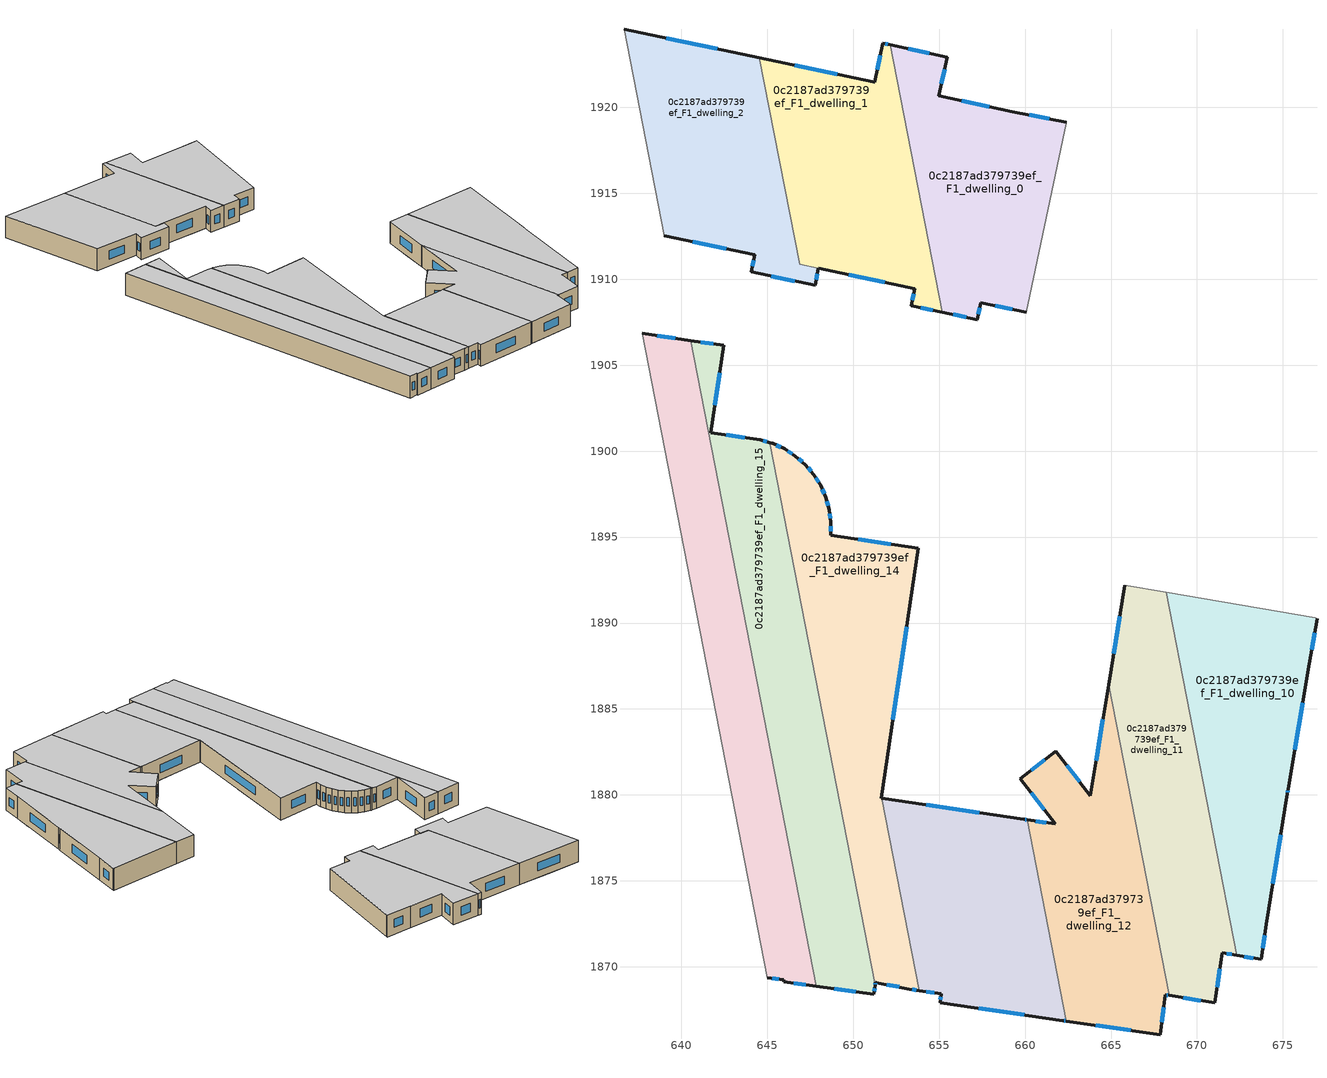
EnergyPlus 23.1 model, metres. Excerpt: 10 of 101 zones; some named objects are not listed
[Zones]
0c2187ad379739ef_F1_dwelling_0
 floor to 0c2187ad379739ef_F0_dwelling_0 (EU_floor_Construction): 662.39,1919.15 662.38,1919.07 660.07,1908.08 657.42,1908.65 657.22,1907.65 655.18,1908.08 652.16,1923.64 655.46,1922.93 654.99,1920.66 659.26,1919.76 z3
 wall outside (EU_wall_Construction): 655.18,1908.08 657.22,1907.65 657.42,1908.65 660.07,1908.08 / 662.39,1919.15 659.26,1919.76 654.99,1920.66 655.46,1922.93 652.16,1923.64 z3:6
 wall adiabatic (EU_wall_Construction): 660.07,1908.08 662.38,1919.07 662.39,1919.15 z3:6
 wall to 0c2187ad379739ef_F1_dwelling_1 (EU_wall_Construction): 652.16,1923.64 655.18,1908.08 z3:6
 window (EU_Window_Construction): 658.25,1908.47 659.24,1908.26 / 657.29,1907.96 657.36,1908.33 / 655.82,1907.95 656.58,1907.79 / 654.43,1923.15 653.2,1923.42 / 655.14,1921.37 655.32,1922.22 / 657.92,1920.04 656.33,1920.38 / 661.41,1919.34 660.24,1919.57 z3.94:5.06
 ceiling to 0c2187ad379739ef_F2_dwelling_0 (EU_floor_Construction): 660.07,1908.08 662.38,1919.07 662.39,1919.15 659.26,1919.76 654.99,1920.66 655.46,1922.93 652.16,1923.64 655.18,1908.08 657.22,1907.65 657.42,1908.65 z6
0c2187ad379739ef_F1_dwelling_1
 floor to 0c2187ad379739ef_F0_dwelling_2 (EU_floor_Construction): 650,1910.22 646.88,1910.87 646.44,1913.13 z3
 floor to 0c2187ad379739ef_F0_dwelling_0 (EU_floor_Construction): 652.16,1923.64 655.18,1908.08 653.38,1908.47 653.59,1909.46 652.11,1909.77 654.19,1912.31 645.16,1919.7 644.55,1922.88 651.14,1921.49 651.25,1921.47 651.71,1923.74 z3
 floor to 0c2187ad379739ef_F0_dwelling_1 (EU_floor_Construction): 654.19,1912.31 652.11,1909.77 650,1910.22 646.44,1913.13 645.16,1919.7 z3
 wall outside (EU_wall_Construction): 647.99,1910.64 653.59,1909.46 653.38,1908.47 655.18,1908.08 / 652.16,1923.64 651.71,1923.74 651.26,1921.49 651.25,1921.47 651.14,1921.49 644.55,1922.88 z3:6
 wall to 0c2187ad379739ef_F1_dwelling_2 (EU_wall_Construction): 646.88,1910.87 647.98,1910.64 / 644.55,1922.88 646.88,1910.88 z3:6
 window (EU_Window_Construction): 653.52,1909.15 653.44,1908.78 / 649.74,1910.27 651.83,1909.83 / 649.07,1921.93 646.61,1922.45 / 651.57,1923.03 651.4,1922.19 / 652.02,1923.67 651.85,1923.71 / 653.94,1908.35 654.62,1908.2 z3.94:5.06
 ceiling to 0c2187ad379739ef_F2_dwelling_1 (EU_floor_Construction): 655.18,1908.08 652.16,1923.64 651.71,1923.74 651.26,1921.49 651.25,1921.47 651.14,1921.49 644.55,1922.88 646.88,1910.88 653.59,1909.46 653.38,1908.47 z6
0c2187ad379739ef_F1_dwelling_10
 floor to 0c2187ad379739ef_F0_dwelling_11 (EU_floor_Construction): 676.88,1890.3 676.98,1890.24 676.53,1887.63 675.38,1880.79 669.38,1885.7 668.2,1891.78 z3
 floor to 0c2187ad379739ef_F0_dwelling_12 (EU_floor_Construction): 675.38,1880.79 675.32,1880.45 675.3,1880.36 675.3,1880.34 675.25,1880.06 674.39,1874.63 670.99,1877.41 669.38,1885.7 z3
 floor to 0c2187ad379739ef_F0_dwelling_13 (EU_floor_Construction): 674.39,1874.63 674.37,1874.51 674.04,1872.47 673.73,1870.43 672.3,1870.67 670.99,1877.41 z3
 wall outside (EU_wall_Construction): 672.3,1870.67 673.73,1870.43 674.04,1872.47 675.25,1880.06 675.3,1880.34 676.53,1887.63 676.98,1890.24 z3:6
 wall to 0c2187ad379739ef_F1_dwelling_11 (EU_wall_Construction): 668.2,1891.78 672.3,1870.67 z3:6
 wall adiabatic (EU_wall_Construction): 676.98,1890.24 676.88,1890.3 668.2,1891.78 z3:6
 window (EU_Window_Construction): 675.69,1882.63 676.14,1885.35 / 675.27,1880.15 675.29,1880.25 / 674.42,1874.85 674.87,1877.68 / 673.83,1871.07 673.94,1871.83 / 672.75,1870.6 673.28,1870.51 / 676.67,1888.45 676.84,1889.42 z3.94:5.06
 ceiling to 0c2187ad379739ef_F2_dwelling_10 (EU_floor_Construction): 673.73,1870.43 674.04,1872.47 675.25,1880.06 675.3,1880.34 676.53,1887.63 676.98,1890.24 676.88,1890.3 668.2,1891.78 672.3,1870.67 z6
0c2187ad379739ef_F1_dwelling_11
 floor to 0c2187ad379739ef_F0_dwelling_12 (EU_floor_Construction): 669.38,1885.7 670.99,1877.41 665.78,1881.67 664.86,1886.41 665.29,1889.04 z3
 floor to 0c2187ad379739ef_F0_dwelling_13 (EU_floor_Construction): 670.99,1877.41 672.3,1870.67 671.67,1870.78 667.18,1874.45 665.78,1881.67 z3
 floor to 0c2187ad379739ef_F0_dwelling_11 (EU_floor_Construction): 668.2,1891.78 669.38,1885.7 665.29,1889.04 665.81,1892.19 z3
 floor to 0c2187ad379739ef_F0_dwelling_15 (EU_floor_Construction): 671.46,1870.82 671.04,1867.9 668.37,1868.33 667.18,1874.45 671.67,1870.78 z3
 wall outside (EU_wall_Construction): 668.37,1868.33 671.04,1867.9 671.46,1870.82 672.3,1870.67 / 665.81,1892.19 664.86,1886.41 z3:6
 wall adiabatic (EU_wall_Construction): 668.2,1891.78 665.81,1892.19 z3:6
 wall to 0c2187ad379739ef_F1_dwelling_12 (EU_wall_Construction): 664.86,1886.41 668.37,1868.33 z3:6
 window (EU_Window_Construction): 671.72,1870.77 672.04,1870.72 / 671.17,1868.81 671.33,1869.9 / 669.21,1868.2 670.2,1868.03 / 665.51,1890.38 665.16,1888.23 z3.94:5.06
 ceiling to 0c2187ad379739ef_F2_dwelling_11 (EU_floor_Construction): 671.04,1867.9 671.46,1870.82 672.3,1870.67 668.2,1891.78 665.81,1892.19 664.86,1886.41 668.37,1868.33 z6
0c2187ad379739ef_F1_dwelling_12
 floor to 0c2187ad379739ef_F0_dwelling_15 (EU_floor_Construction): 667.18,1874.45 668.37,1868.33 668.16,1868.37 667.91,1866.38 661.46,1871.66 660.12,1878.55 661.75,1878.32 660.5,1879.92 z3
 floor to 0c2187ad379739ef_F0_dwelling_12 (EU_floor_Construction): 664.86,1886.41 665.78,1881.67 664.29,1882.9 z3
 floor to 0c2187ad379739ef_F0_dwelling_16 (EU_floor_Construction): 667.91,1866.38 667.86,1866.05 663.52,1866.68 662.22,1867.74 661.46,1871.66 z3
 floor to 0c2187ad379739ef_F0_dwelling_13 (EU_floor_Construction): 665.78,1881.67 667.18,1874.45 660.5,1879.92 659.72,1880.94 661.8,1882.55 663.8,1879.95 664.29,1882.9 z3
 floor adiabatic (EU_floor_Construction): 663.52,1866.68 662.4,1866.84 662.22,1867.74 z3
 wall outside (EU_wall_Construction): 664.86,1886.41 663.8,1879.95 661.8,1882.55 659.72,1880.94 661.75,1878.32 660.12,1878.55 / 662.4,1866.84 667.86,1866.05 668.16,1868.37 668.37,1868.33 z3:6
 wall to 0c2187ad379739ef_F1_dwelling_13 (EU_wall_Construction): 660.12,1878.55 662.4,1866.84 z3:6
 window (EU_Window_Construction): 660.35,1880.12 661.11,1879.14 / 661.15,1882.04 660.37,1881.44 / 663.17,1880.76 662.43,1881.73 / 664.53,1884.39 664.13,1881.98 / 668.23,1868.36 668.31,1868.34 / 667.96,1866.78 668.07,1867.64 / 664.11,1866.6 666.15,1866.3 / 661.24,1878.39 660.63,1878.48 z3.94:5.06
 ceiling to 0c2187ad379739ef_F2_dwelling_12 (EU_floor_Construction): 667.86,1866.05 668.16,1868.37 668.37,1868.33 664.86,1886.41 663.8,1879.95 661.8,1882.55 659.72,1880.94 661.75,1878.32 660.12,1878.55 662.4,1866.84 z6
0c2187ad379739ef_F1_dwelling_13
 floor to 0c2187ad379739ef_F0_dwelling_16 (EU_floor_Construction): 661.46,1871.66 662.22,1867.74 652.46,1875.73 651.68,1879.79 651.78,1879.78 651.76,1879.6 z3
 floor to 0c2187ad379739ef_F0_dwelling_15 (EU_floor_Construction): 660.12,1878.55 661.46,1871.66 651.76,1879.6 651.78,1879.78 z3
 floor adiabatic (EU_floor_Construction): 662.22,1867.74 662.4,1866.84 662.24,1866.87 662.19,1866.88 657.98,1867.49 653.32,1871.3 652.46,1875.73 z3
 floor to 0c2187ad379739ef_F0_dwelling_18 (EU_floor_Construction): 657.98,1867.49 655.05,1867.91 655.12,1868.42 653.84,1868.62 653.32,1871.3 z3
 wall outside (EU_wall_Construction): 660.12,1878.55 659.97,1878.58 659.91,1878.58 651.68,1879.79 / 653.84,1868.62 655.12,1868.42 655.05,1867.91 662.19,1866.88 662.24,1866.87 662.4,1866.84 z3:6
 wall to 0c2187ad379739ef_F1_dwelling_14 (EU_wall_Construction): 651.68,1879.79 653.84,1868.62 z3:6
 window (EU_Window_Construction): 657.33,1878.96 654.26,1879.41 / 660.07,1878.56 660.02,1878.57 / 662.29,1866.86 662.35,1866.85 / 657.29,1867.59 659.95,1867.2 / 655.1,1868.26 655.08,1868.07 / 654.25,1868.56 654.72,1868.48 z3.94:5.06
 ceiling to 0c2187ad379739ef_F2_dwelling_13 (EU_floor_Construction): 662.4,1866.84 660.12,1878.55 659.97,1878.58 659.91,1878.58 651.68,1879.79 653.84,1868.62 655.12,1868.42 655.05,1867.91 662.19,1866.88 662.24,1866.87 z6
0c2187ad379739ef_F1_dwelling_14
 floor to 0c2187ad379739ef_F0_dwelling_14 (EU_floor_Construction): 653.77,1894.35 652.63,1886.59 652.6,1886.39 652.08,1882.8 647.92,1886.2 645.14,1900.5 645.32,1900.45 646,1900.13 646.64,1899.71 647.22,1899.22 647.71,1898.64 648.11,1898 648.41,1897.32 648.61,1896.59 648.71,1895.86 648.7,1895.11 z3
 floor to 0c2187ad379739ef_F0_dwelling_18 (EU_floor_Construction): 653.32,1871.3 653.84,1868.62 653.27,1868.71 651.34,1869.09 651.29,1869.09 651.27,1868.93 650.34,1873.75 z3
 floor to 0c2187ad379739ef_F0_dwelling_16 (EU_floor_Construction): 652.08,1882.8 651.64,1879.8 651.68,1879.79 652.46,1875.73 649.47,1878.18 647.92,1886.2 z3
 floor to 0c2187ad379739ef_F0_dwelling_17 (EU_floor_Construction): 652.46,1875.73 653.32,1871.3 650.34,1873.75 649.47,1878.18 z3
 wall outside (EU_wall_Construction): 651.68,1879.79 651.64,1879.8 653.77,1894.35 648.7,1895.11 648.71,1895.86 648.61,1896.59 648.41,1897.32 648.11,1898 647.71,1898.64 647.22,1899.22 646.64,1899.71 646,1900.13 645.32,1900.45 645.25,1900.47 645.14,1900.5 / 651.27,1868.93 651.29,1869.09 651.34,1869.09 653.27,1868.71 653.84,1868.62 z3:6
 wall to 0c2187ad379739ef_F1_dwelling_15 (EU_wall_Construction): 645.14,1900.5 651.27,1868.93 z3:6
 window (EU_Window_Construction): 647.04,1899.37 646.82,1899.56 / 647.56,1898.82 647.37,1899.04 / 647.99,1898.2 647.84,1898.44 / 648.32,1897.54 648.21,1897.79 / 648.55,1896.82 648.48,1897.09 / 648.68,1896.09 648.64,1896.36 / 648.7,1895.34 648.71,1895.62 / 652.18,1894.59 650.29,1894.87 / 652.31,1884.36 653.1,1889.79 / 653.45,1868.68 653.66,1868.65 / 651.95,1868.97 652.67,1868.83 / 651.28,1868.98 651.29,1869.04 / 645.79,1900.23 645.53,1900.35 / 646.44,1899.84 646.2,1900 z3.94:5.06
 ceiling to 0c2187ad379739ef_F2_dwelling_14 (EU_floor_Construction): 653.84,1868.62 651.68,1879.79 651.64,1879.8 653.77,1894.35 648.7,1895.11 648.71,1895.86 648.61,1896.59 648.41,1897.32 648.11,1898 647.71,1898.64 647.22,1899.22 646.64,1899.71 646,1900.13 645.32,1900.45 645.25,1900.47 645.14,1900.5 651.27,1868.93 651.29,1869.09 651.34,1869.09 653.27,1868.71 z6
0c2187ad379739ef_F1_dwelling_15
 floor to 0c2187ad379739ef_F0_dwelling_18 (EU_floor_Construction): 650.34,1873.75 651.27,1868.93 651.24,1868.64 651.22,1868.5 651.21,1868.44 647.3,1871.65 646.24,1877.1 z3
 floor to 0c2187ad379739ef_F0_dwelling_16 (EU_floor_Construction): 647.92,1886.2 649.47,1878.18 645.38,1881.54 643.82,1889.56 z3
 floor to 0c2187ad379739ef_F0_dwelling_19 (EU_floor_Construction): 651.21,1868.44 651.2,1868.4 647.84,1868.87 647.3,1871.65 z3
 floor to 0c2187ad379739ef_F0_dwelling_14 (EU_floor_Construction): 645.14,1900.5 647.92,1886.2 643.82,1889.56 642.23,1897.71 642.51,1898.04 642.11,1898.37 641.27,1902.66 642.01,1903.11 641.71,1901.08 644.58,1900.65 z3
 floor to 0c2187ad379739ef_F0_dwelling_5 (EU_floor_Construction): 642.46,1906.15 642.01,1903.11 641.27,1902.66 640.54,1906.43 z3; 642.51,1898.04 642.23,1897.71 642.11,1898.37 z3
 floor to 0c2187ad379739ef_F0_dwelling_17 (EU_floor_Construction): 649.47,1878.18 650.34,1873.75 646.24,1877.1 645.38,1881.54 z3
 wall outside (EU_wall_Construction): 647.84,1868.87 651.2,1868.4 651.27,1868.93 / 645.14,1900.5 644.6,1900.65 644.58,1900.65 641.71,1901.08 642.46,1906.15 640.54,1906.43 z3:6
 wall to 0c2187ad379739ef_F1_dwelling_3 (EU_wall_Construction): 640.54,1906.43 647.84,1868.87 z3:6
 window (EU_Window_Construction): 648.89,1868.72 650.15,1868.55 / 641.86,1906.24 641.14,1906.34 / 641.94,1902.67 642.22,1904.56 / 643.68,1900.79 642.61,1900.95 / 644.97,1900.55 644.77,1900.6 / 651.23,1868.57 651.25,1868.76 z3.94:5.06
 ceiling to 0c2187ad379739ef_F2_dwelling_15 (EU_floor_Construction): 651.2,1868.4 651.27,1868.93 645.14,1900.5 644.6,1900.65 644.58,1900.65 641.71,1901.08 642.46,1906.15 640.54,1906.43 647.84,1868.87 z6
0c2187ad379739ef_F1_dwelling_2
 floor to 0c2187ad379739ef_F0_dwelling_1 (EU_floor_Construction): 645.16,1919.7 646.44,1913.13 637.45,1920.49 636.67,1924.54 640.15,1923.81 z3
 floor to 0c2187ad379739ef_F0_dwelling_2 (EU_floor_Construction): 646.44,1913.13 646.88,1910.87 647.98,1910.64 647.78,1909.65 644.06,1910.43 644.28,1911.43 640.71,1912.18 638.76,1913.78 637.45,1920.49 z3
 floor to 0c2187ad379739ef_F0_dwelling_0 (EU_floor_Construction): 644.55,1922.88 645.16,1919.7 640.15,1923.81 z3
 floor to 0c2187ad379739ef_F0_dwelling_3 (EU_floor_Construction): 640.71,1912.18 639,1912.54 638.76,1913.78 z3
 wall outside (EU_wall_Construction): 639,1912.54 644.28,1911.43 644.06,1910.43 647.78,1909.65 647.98,1910.64 / 644.55,1922.88 636.67,1924.54 z3:6
 wall to 0c2187ad379739ef_F1_dwelling_5 (EU_wall_Construction): 636.67,1924.54 639,1912.54 z3:6
 window (EU_Window_Construction): 647.84,1909.96 647.92,1910.33 / 645.23,1910.19 646.61,1909.89 / 644.21,1911.12 644.13,1910.74 / 640.65,1912.19 642.62,1911.78 / 642.08,1923.4 639.14,1924.02 z3.94:5.06
 ceiling to 0c2187ad379739ef_F2_dwelling_2 (EU_floor_Construction): 647.78,1909.65 647.98,1910.64 646.88,1910.87 644.55,1922.88 636.67,1924.54 639,1912.54 644.28,1911.43 644.06,1910.43 z6
0c2187ad379739ef_F1_dwelling_3
 floor to 0c2187ad379739ef_F0_dwelling_17 (EU_floor_Construction): 645.38,1881.54 646.24,1877.1 642.98,1879.77 642.12,1884.21 z3
 floor to 0c2187ad379739ef_F0_dwelling_14 (EU_floor_Construction): 642.23,1897.71 643.82,1889.56 640.56,1892.23 640.02,1895 z3; 641.27,1902.66 642.11,1898.37 638.85,1901.04 638.82,1901.16 z3
 floor to 0c2187ad379739ef_F0_dwelling_5 (EU_floor_Construction): 640.54,1906.43 641.27,1902.66 638.82,1901.16 637.72,1906.85 z3; 642.11,1898.37 642.23,1897.71 640.03,1895.01 640.02,1895.01 638.85,1901.04 z3
 floor to 0c2187ad379739ef_F0_dwelling_18 (EU_floor_Construction): 646.24,1877.1 647.3,1871.65 644.04,1874.32 642.98,1879.77 z3
 floor to 0c2187ad379739ef_F0_dwelling_19 (EU_floor_Construction): 647.3,1871.65 647.84,1868.87 645.96,1869.13 645.97,1869.24 645,1869.37 644.04,1874.32 z3
 floor to 0c2187ad379739ef_F0_dwelling_16 (EU_floor_Construction): 643.82,1889.56 645.38,1881.54 642.12,1884.21 640.56,1892.23 z3
 wall outside (EU_wall_Construction): 645,1869.37 645.97,1869.24 645.96,1869.13 647.84,1868.87 / 640.54,1906.43 637.72,1906.85 z3:6
 wall to 0c2187ad379739ef_F1_dwelling_4 (EU_wall_Construction): 637.72,1906.85 645,1869.37 z3:6
 window (EU_Window_Construction): 645.3,1869.33 645.67,1869.28 / 639.66,1906.56 638.6,1906.72 / 646.55,1869.05 647.25,1868.95 z3.94:5.06
 ceiling to 0c2187ad379739ef_F2_dwelling_3 (EU_floor_Construction): 647.84,1868.87 640.54,1906.43 637.72,1906.85 645,1869.37 645.97,1869.24 645.96,1869.13 z6
[Building]
EU S2 Campaign: North Axis=0; Terrain=City; Solar Distribution=FullExterior
[Site:Location]
Vienna: Latitude=48; Longitude=16.5; Time Zone=1; Elevation=183
[SizingPeriod:WeatherFileDays]
AnnualSizingPeriod: Begin Month=1; Begin Day of Month=1; End Month=12; End Day of Month=31; Day of Week for Start Day=Monday; Use Weather File Daylight Saving Period=No; Use Weather File Rain and Snow Indicators=No
[MATERIAL]
EU_InternalMass_Material: Roughness=MediumRough; Thickness=0.1; Conductivity=1; Density=1800; Specific Heat=900; Thermal Absorptance=0.9; Solar Absorptance=0.7; Visible Absorptance=0.7
[MATERIAL:NOMASS] Roughness=MediumRough; Thermal Absorptance=0.9; Solar Absorptance=0.7; Visible Absorptance=0.7
Name | Thermal Resistance
EU_wall_NoMass | 0.914258
EU_floor_NoMass | 1.09711
[WINDOWMATERIAL:SIMPLEGLAZINGSYSTEM]
EU_Window_SimpleGlazing: UFactor=2.09642; Solar Heat Gain Coefficient=0.65; Visible Transmittance=0.65
[CONSTRUCTION]
EU_wall_Construction: EU_wall_NoMass
EU_floor_Construction: EU_floor_NoMass
EU_Window_Construction: EU_Window_SimpleGlazing
EU_InternalMass_Construction: EU_InternalMass_Material
[ZONE] Type=1; Multiplier=1; Ceiling Height=autocalculate; Floor Area=autocalculate; Part of Total Floor Area=Yes
Name | Volume
0c2187ad379739ef_F1_dwelling_0 | 283.478
0c2187ad379739ef_F1_dwelling_1 | 291.083
0c2187ad379739ef_F1_dwelling_10 | 310.802
0c2187ad379739ef_F1_dwelling_11 | 286.964
0c2187ad379739ef_F1_dwelling_12 | 286.286
0c2187ad379739ef_F1_dwelling_13 | 286.643
0c2187ad379739ef_F1_dwelling_14 | 345.364
0c2187ad379739ef_F1_dwelling_15 | 348.831
0c2187ad379739ef_F1_dwelling_2 | 283.622
0c2187ad379739ef_F1_dwelling_3 | 308.72
[INTERNALMASS] Construction=EU_InternalMass_Construction
Name | Zone or ZoneList | Surface Area
0c2187ad379739ef_F1_dwelling_0_EU_InternalMass | 0c2187ad379739ef_F1_dwelling_0 | 94.491
0c2187ad379739ef_F1_dwelling_1_EU_InternalMass | 0c2187ad379739ef_F1_dwelling_1 | 97.0265
0c2187ad379739ef_F1_dwelling_2_EU_InternalMass | 0c2187ad379739ef_F1_dwelling_2 | 94.5359
0c2187ad379739ef_F1_dwelling_3_EU_InternalMass | 0c2187ad379739ef_F1_dwelling_3 | 102.909
0c2187ad379739ef_F1_dwelling_10_EU_InternalMass | 0c2187ad379739ef_F1_dwelling_10 | 103.601
0c2187ad379739ef_F1_dwelling_11_EU_InternalMass | 0c2187ad379739ef_F1_dwelling_11 | 95.6495
0c2187ad379739ef_F1_dwelling_12_EU_InternalMass | 0c2187ad379739ef_F1_dwelling_12 | 95.4299
0c2187ad379739ef_F1_dwelling_13_EU_InternalMass | 0c2187ad379739ef_F1_dwelling_13 | 95.5499
0c2187ad379739ef_F1_dwelling_14_EU_InternalMass | 0c2187ad379739ef_F1_dwelling_14 | 115.104
0c2187ad379739ef_F1_dwelling_15_EU_InternalMass | 0c2187ad379739ef_F1_dwelling_15 | 116.276
[OTHEREQUIPMENT] Fuel Type=Electricity; Design Level Calculation Method=Watts/Area; Power per Zone Floor Area=1; Fraction Latent=0; Fraction Radiant=0; Fraction Lost=0; Carbon Dioxide Generation Rate=0; EndUse Subcategory=EU_Step8_InternalGains
Name | Zone or ZoneList or Space or SpaceList | Schedule
EU_Step8_InternalGain_0c2187ad379739ef_F1_dwelling_0_f000 | 0c2187ad379739ef_F1_dwelling_0 | EU_Step8_GainSchedule_0c2187ad379739ef_F1_dwelling_0_f000
EU_Step8_InternalGain_0c2187ad379739ef_F1_dwelling_1_f000 | 0c2187ad379739ef_F1_dwelling_1 | EU_Step8_GainSchedule_0c2187ad379739ef_F1_dwelling_1_f000
EU_Step8_InternalGain_0c2187ad379739ef_F1_dwelling_2_f000 | 0c2187ad379739ef_F1_dwelling_2 | EU_Step8_GainSchedule_0c2187ad379739ef_F1_dwelling_2_f000
EU_Step8_InternalGain_0c2187ad379739ef_F1_dwelling_3_f000 | 0c2187ad379739ef_F1_dwelling_3 | EU_Step8_GainSchedule_0c2187ad379739ef_F1_dwelling_3_f000
EU_Step8_InternalGain_0c2187ad379739ef_F1_dwelling_10_f000 | 0c2187ad379739ef_F1_dwelling_10 | EU_Step8_GainSchedule_0c2187ad379739ef_F1_dwelling_10_f000
EU_Step8_InternalGain_0c2187ad379739ef_F1_dwelling_11_f000 | 0c2187ad379739ef_F1_dwelling_11 | EU_Step8_GainSchedule_0c2187ad379739ef_F1_dwelling_11_f000
EU_Step8_InternalGain_0c2187ad379739ef_F1_dwelling_12_f000 | 0c2187ad379739ef_F1_dwelling_12 | EU_Step8_GainSchedule_0c2187ad379739ef_F1_dwelling_12_f000
EU_Step8_InternalGain_0c2187ad379739ef_F1_dwelling_13_f000 | 0c2187ad379739ef_F1_dwelling_13 | EU_Step8_GainSchedule_0c2187ad379739ef_F1_dwelling_13_f000
EU_Step8_InternalGain_0c2187ad379739ef_F1_dwelling_14_f000 | 0c2187ad379739ef_F1_dwelling_14 | EU_Step8_GainSchedule_0c2187ad379739ef_F1_dwelling_14_f000
EU_Step8_InternalGain_0c2187ad379739ef_F1_dwelling_15_f000 | 0c2187ad379739ef_F1_dwelling_15 | EU_Step8_GainSchedule_0c2187ad379739ef_F1_dwelling_15_f000
[ZONEVENTILATION:DESIGNFLOWRATE] Schedule=EU_AlwaysOn; Design Flow Rate Calculation Method=AirChanges/Hour; Air Changes per Hour=0.546891; Ventilation Type=Natural; Fan Pressure Rise=0; Fan Total Efficiency=1; Constant Term Coefficient=1; Temperature Term Coefficient=0; Velocity Term Coefficient=0; Velocity Squared Term Coefficient=0; Minimum Indoor Temperature=-100; Maximum Indoor Temperature=100; Delta Temperature=-100; Minimum Outdoor Temperature=-100; Maximum Outdoor Temperature=100; Maximum Wind Speed=40
Name | Zone or ZoneList or Space or SpaceList
EU_ConstantAir_0c2187ad379739ef_F1_dwelling_0 | 0c2187ad379739ef_F1_dwelling_0
EU_ConstantAir_0c2187ad379739ef_F1_dwelling_1 | 0c2187ad379739ef_F1_dwelling_1
EU_ConstantAir_0c2187ad379739ef_F1_dwelling_2 | 0c2187ad379739ef_F1_dwelling_2
EU_ConstantAir_0c2187ad379739ef_F1_dwelling_3 | 0c2187ad379739ef_F1_dwelling_3
EU_ConstantAir_0c2187ad379739ef_F1_dwelling_10 | 0c2187ad379739ef_F1_dwelling_10
EU_ConstantAir_0c2187ad379739ef_F1_dwelling_11 | 0c2187ad379739ef_F1_dwelling_11
EU_ConstantAir_0c2187ad379739ef_F1_dwelling_12 | 0c2187ad379739ef_F1_dwelling_12
EU_ConstantAir_0c2187ad379739ef_F1_dwelling_13 | 0c2187ad379739ef_F1_dwelling_13
EU_ConstantAir_0c2187ad379739ef_F1_dwelling_14 | 0c2187ad379739ef_F1_dwelling_14
EU_ConstantAir_0c2187ad379739ef_F1_dwelling_15 | 0c2187ad379739ef_F1_dwelling_15
[HVACTEMPLATE:ZONE:IDEALLOADSAIRSYSTEM] System Availability Schedule=EU_AlwaysOn; Maximum Heating Supply Air Temperature=50; Minimum Cooling Supply Air Temperature=13; Maximum Heating Supply Air Humidity Ratio=0.0156; Minimum Cooling Supply Air Humidity Ratio=0.0077; Heating Limit=NoLimit; Cooling Limit=NoLimit; Heating Availability Schedule=EU_AlwaysOn; Cooling Availability Schedule=EU_CoolingOff; Dehumidification Control Type=ConstantSensibleHeatRatio; Cooling Sensible Heat Ratio=0.7; Dehumidification Setpoint=60; Humidification Control Type=None; Humidification Setpoint=30; Outdoor Air Method=None; Outdoor Air Flow Rate per Person=0.00944; Outdoor Air Flow Rate per Zone Floor Area=0; Outdoor Air Flow Rate per Zone=0; Demand Controlled Ventilation Type=None; Outdoor Air Economizer Type=NoEconomizer; Heat Recovery Type=None; Sensible Heat Recovery Effectiveness=0.7; Latent Heat Recovery Effectiveness=0.65
Name | Template Thermostat
0c2187ad379739ef_F1_dwelling_0 | EU_HeatOnly_0c2187ad379739ef_F1_dwelling_0
0c2187ad379739ef_F1_dwelling_1 | EU_HeatOnly_0c2187ad379739ef_F1_dwelling_1
0c2187ad379739ef_F1_dwelling_2 | EU_HeatOnly_0c2187ad379739ef_F1_dwelling_2
0c2187ad379739ef_F1_dwelling_3 | EU_HeatOnly_0c2187ad379739ef_F1_dwelling_3
0c2187ad379739ef_F1_dwelling_10 | EU_HeatOnly_0c2187ad379739ef_F1_dwelling_10
0c2187ad379739ef_F1_dwelling_11 | EU_HeatOnly_0c2187ad379739ef_F1_dwelling_11
0c2187ad379739ef_F1_dwelling_12 | EU_HeatOnly_0c2187ad379739ef_F1_dwelling_12
0c2187ad379739ef_F1_dwelling_13 | EU_HeatOnly_0c2187ad379739ef_F1_dwelling_13
0c2187ad379739ef_F1_dwelling_14 | EU_HeatOnly_0c2187ad379739ef_F1_dwelling_14
0c2187ad379739ef_F1_dwelling_15 | EU_HeatOnly_0c2187ad379739ef_F1_dwelling_15
[SIZING:ZONE] Zone Cooling Design Supply Air Temperature Input Method=SupplyAirTemperature; Zone Cooling Design Supply Air Temperature=13; Zone Heating Design Supply Air Temperature Input Method=SupplyAirTemperature; Zone Heating Design Supply Air Temperature=50; Zone Cooling Design Supply Air Humidity Ratio=0.008; Zone Heating Design Supply Air Humidity Ratio=0.008; Cooling Design Air Flow Method=DesignDay; Cooling Design Air Flow Rate=0; Cooling Minimum Air Flow per Zone Floor Area=0.000762; Cooling Minimum Air Flow=0; Cooling Minimum Air Flow Fraction=0.2; Heating Design Air Flow Method=DesignDay; Heating Design Air Flow Rate=0; Heating Maximum Air Flow per Zone Floor Area=0.002032; Heating Maximum Air Flow=0.141576; Heating Maximum Air Flow Fraction=0.3; Account for Dedicated Outdoor Air System=No; Dedicated Outdoor Air System Control Strategy=NeutralSupplyAir; Dedicated Outdoor Air Low Setpoint Temperature for Design=autosize; Dedicated Outdoor Air High Setpoint Temperature for Design=autosize; Zone Load Sizing Method=Sensible Load Only No Latent Load; Zone Latent Cooling Design Supply Air Humidity Ratio Input Method=HumidityRatioDifference; Zone Cooling Design Supply Air Humidity Ratio Difference=0.005; Zone Latent Heating Design Supply Air Humidity Ratio Input Method=HumidityRatioDifference; Zone Humidification Design Supply Air Humidity Ratio Difference=0.005
0c2187ad379739ef_F1_dwelling_0; 0c2187ad379739ef_F1_dwelling_1; 0c2187ad379739ef_F1_dwelling_2; 0c2187ad379739ef_F1_dwelling_3; 0c2187ad379739ef_F1_dwelling_10; 0c2187ad379739ef_F1_dwelling_11; 0c2187ad379739ef_F1_dwelling_12; 0c2187ad379739ef_F1_dwelling_13; 0c2187ad379739ef_F1_dwelling_14; 0c2187ad379739ef_F1_dwelling_15
[SCHEDULE:CONSTANT]
Name | Hourly Value
EU_AlwaysOn | 1
EU_CoolingOff | 0
[SCHEDULE:FILE] Column Number=1; Rows to Skip at Top=0; Number of Hours of Data=8760; Column Separator=Comma; Interpolate to Timestep=No; Minutes per Item=60; Adjust Schedule for Daylight Savings=Yes
Name | File
EU_Step8_GainSchedule_0c2187ad379739ef_F1_dwelling_0_f000 | ../../schedules/0c2187ad379739ef/0c2187ad379739ef_F1_dwelling_0_f000_gain.csv
EU_Step8_GainSchedule_0c2187ad379739ef_F1_dwelling_1_f000 | ../../schedules/0c2187ad379739ef/0c2187ad379739ef_F1_dwelling_1_f000_gain.csv
EU_Step8_GainSchedule_0c2187ad379739ef_F1_dwelling_2_f000 | ../../schedules/0c2187ad379739ef/0c2187ad379739ef_F1_dwelling_2_f000_gain.csv
EU_Step8_GainSchedule_0c2187ad379739ef_F1_dwelling_3_f000 | ../../schedules/0c2187ad379739ef/0c2187ad379739ef_F1_dwelling_3_f000_gain.csv
EU_Step8_GainSchedule_0c2187ad379739ef_F1_dwelling_10_f000 | ../../schedules/0c2187ad379739ef/0c2187ad379739ef_F1_dwelling_10_f000_gain.csv
EU_Step8_GainSchedule_0c2187ad379739ef_F1_dwelling_11_f000 | ../../schedules/0c2187ad379739ef/0c2187ad379739ef_F1_dwelling_11_f000_gain.csv
EU_Step8_GainSchedule_0c2187ad379739ef_F1_dwelling_12_f000 | ../../schedules/0c2187ad379739ef/0c2187ad379739ef_F1_dwelling_12_f000_gain.csv
EU_Step8_GainSchedule_0c2187ad379739ef_F1_dwelling_13_f000 | ../../schedules/0c2187ad379739ef/0c2187ad379739ef_F1_dwelling_13_f000_gain.csv
EU_Step8_GainSchedule_0c2187ad379739ef_F1_dwelling_14_f000 | ../../schedules/0c2187ad379739ef/0c2187ad379739ef_F1_dwelling_14_f000_gain.csv
EU_Step8_GainSchedule_0c2187ad379739ef_F1_dwelling_15_f000 | ../../schedules/0c2187ad379739ef/0c2187ad379739ef_F1_dwelling_15_f000_gain.csv
